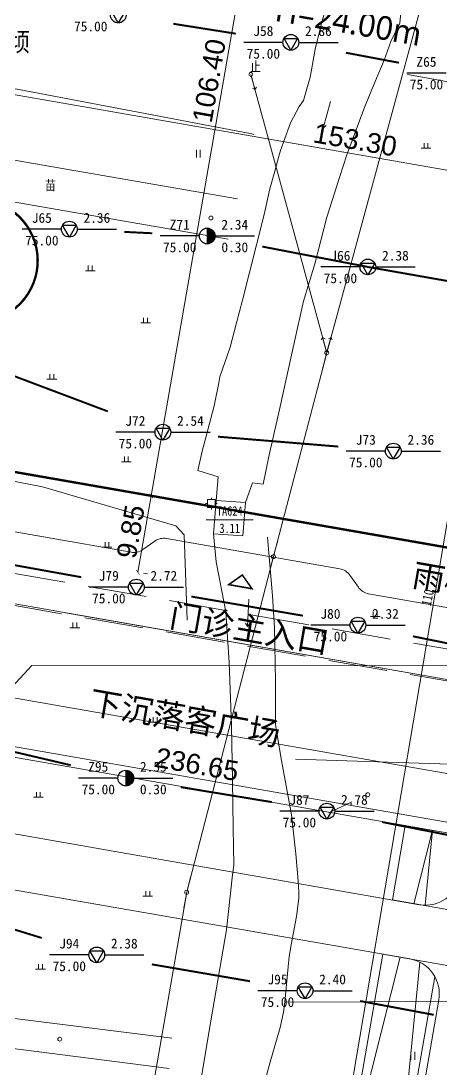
# Model space of a CAD drawing. Extents: x 274235 to 276654, y 142848 to 144425.
# Drawn here: x 275161.8 to 275215.2, y 143158.6 to 143291.7 of the extents above; entities that cross this region are included whole.
import ezdxf
from ezdxf.enums import TextEntityAlignment as Align

# ---------------------------------------------------------------- set-up
doc = ezdxf.new("R2010")
doc.units = 0
doc.header["$LTSCALE"] = 1.5
doc.header["$PDMODE"] = 1
doc.header["$PDSIZE"] = 0.2
for name, pattern in [('__DASH', [0.35, 0.25, -0.1]), ('ACAD_ISO04W100', [30, 24, -3, 0, -3]), ('SOLID', [0])]:
    doc.linetypes.add(name, pattern=pattern)
doc.layers.get('0').update_dxf_attribs({"linetype": 'CONTINUOUS', "lineweight": 0})
doc.layers.get('Defpoints').update_dxf_attribs({"linetype": 'CONTINUOUS'})
for name, color, linetype, lineweight in [('_ACM-A-ANNO-DIMS', 7, 'CONTINUOUS', 5), ('_ACM-A-SHBD-GRID-NPLT', 14, 'CONTINUOUS', 13), ('_ACM-A-SITE-OTLN', 3, 'CONTINUOUS', 25), ('_ACM-A-SITE-ROAD', 2, 'CONTINUOUS', 18), ('ACM-A-ANNO-TEXT', 7, 'CONTINUOUS', 18), ('DMTZ', 8, 'CONTINUOUS', 0), ('GXYZ', 8, 'CONTINUOUS', 0), ('KZD', 8, 'CONTINUOUS', 0), ('SXSS', 8, 'CONTINUOUS', 0), ('ZBTZ', 8, 'CONTINUOUS', 0)]:
    doc.layers.add(name, color=color, linetype=linetype, lineweight=lineweight)
for name, color, linetype in [('ACM-G-SEXIT', 7, 'CONTINUOUS'), ('HOLE', 1, 'CONTINUOUS'), ('Legends', 7, 'CONTINUOUS'), ('PROFILE', 241, 'CONTINUOUS')]:
    doc.layers.add(name, color=color, linetype=linetype)
doc.layers.add('ASSIST', color=8, linetype='CONTINUOUS', lineweight=0, plot=False)
doc.styles.add('$1$微软雅黑', font='', dxfattribs={"height": 250})
doc.styles.add('_ACM-G-NOTES', font='arial.ttf', dxfattribs={"height": 2.5})
doc.styles.add('ST', font='')
doc.styles.get("Standard").update_dxf_attribs({"font": ''})
doc.styles.add('宋体', font='')
doc.styles.add('控制点注记', font='', dxfattribs={"width": 0.8, "height": 1.2})
doc.styles.add('管线性质说明', font='', dxfattribs={"width": 0.8, "height": 1.25})
doc.styles.get('$1$微软雅黑').set_extended_font_data('Microsoft YaHei')
doc.styles.get('ST').set_extended_font_data('SimSun')
doc.styles.get('Standard').set_extended_font_data('NSimSun')
doc.styles.get('宋体').set_extended_font_data('SimSun')
doc.styles.get('控制点注记').set_extended_font_data('NSimSun')
doc.styles.get('管线性质说明').set_extended_font_data('NSimSun')
doc.linetypes.add('10421', pattern='A,2,[150,AAA.SHX,S=1,R=0,X=0,Y=1],1e-11', length=2)
doc.linetypes.add('10422', pattern='A,2,[150,AAA.SHX,S=1,R=0,X=0,Y=1],2,[177,AAA.SHX,S=1,R=0,X=0,Y=0.8],1e-09', length=4)
doc.linetypes.add('1161', pattern='A,0,[149,AAA.SHX,S=0.15,R=0,X=0,Y=0],-1.6', length=1.6)
doc.dimstyles.new('_ACM-DIM-A_m', dxfattribs={"dimscale": 0.5, "dimtxt": 2.5, "dimasz": 1, "dimexe": 1.5, "dimexo": 2.5, "dimgap": 1, "dimtad": 1, "dimzin": 1, "dimdsep": 46, "dimtxsty": '_ACM-G-NOTES', "dimblk": 'ARCHTICK', "dimcen": 2.5, "dimclrd": 256, "dimclre": 256, "dimclrt": 256, "dimazin": 0, "dimtfac": 1, "dimtmove": 0, "dimatfit": 3, "dimldrblk": 'DOTSMALL', "dimfxl": 1, "dimlwd": 18, "dimlwe": 18, "dimarcsym": 0})

# ---------------------------------------------------------------- blocks, each defined once
blk = doc.blocks.new('gc119')
for p, q in [((-1.25, 0), (1.25, 0)), ((-0.5, 1.3), (-0.5, 0)), ((0.5, 1.3), (0.5, 0))]:
    blk.add_line(p, q)
blk = doc.blocks.new('gc170')
at = {"linetype": 'Continuous'}
blk.add_circle((0, 0), 0.5, dxfattribs=at)
blk = doc.blocks.new('gc086')
for p, q in [((0, 0), (7, 0)), ((7, 0), (6.18, 0.57)), ((7, 0), (6.18, -0.57))]:
    blk.add_line(p, q)
blk = doc.blocks.new('gc013b')
at = {"linetype": 'Continuous'}
blk.add_line((0.5, 0), (4, 0), dxfattribs=at)
at = {"linetype": 'Continuous', "flags": 128}
blk.add_lwpolyline([(3.5, 0.5), (4, 0), (3.5, -0.5)], dxfattribs=at)
blk = doc.blocks.new('gc121')
for p, q in [((-0.5, -1), (-0.5, 1)), ((0.5, -1), (0.5, 1))]:
    blk.add_line(p, q)
blk = doc.blocks.new('gc013c')
at = {"linetype": 'Continuous'}
blk.add_line((0.5, 0), (4, 0), dxfattribs=at)
at = {"linetype": 'Continuous', "const_width": 0.15, "flags": 128}
blk.add_lwpolyline([(3.775, 0, 1), (3.925, 0, 1)], format="xyb", close=True, dxfattribs=at)
blk = doc.blocks.new('gc259')
at = {"linetype": 'Continuous', "flags": 128}
for points in [[(-1, 0), (-1.5, 0)], [(-1, -1), (1, -1), (1, 1), (-1, 1), (-1, -1)], [(0, 1), (0, 1.5)], [(1, 0), (1.5, 0)], [(0, -1), (0, -1.5)]]:
    blk.add_lwpolyline(points, dxfattribs=at)
at = {"linetype": 'Continuous'}
blk.add_point((0, 0), dxfattribs=at)
blk = doc.blocks.new('A$C5E363402')
at = {"layer": '_ACM-A-ANNO-DIMS'}
blk.add_line((1509648, -2678), (509648, -2678), dxfattribs=at)
at = {"layer": '_ACM-A-SITE-OTLN', "const_width": 300}
blk.add_lwpolyline([(670186, 25622), (559110, 25622), (550377, 16888, -0.2547066), (542244, 13022), (518389, 13022, -0.6681786), (512874, 26337), (542548, 56011), (542548, 114232), (512874, 143906, -0.6681786), (518389, 157222), (542244, 157222, -0.2547066), (550377, 153355), (571710, 132022), (657586, 132022)], format="xyb", dxfattribs=at)
blk.add_lwpolyline([(542542, 56005, -0.1989124), (549825, 59022), (573679, 59022, -0.6681786), (579195, 45706), (550377, 16888, -0.2547066), (542244, 13022), (518389, 13022, -0.6681786), (512874, 26337)], format="xyb", close=True, dxfattribs=at)
blk = doc.blocks.new('ROAD-BLOCK')
at = {"layer": '_ACM-A-ANNO-DIMS'}
for p, q in [((19.11, -38), (19.11, -38)), ((19.11, -38), (119.82, -38)), ((19.11, -45), (119.82, -45))]:
    blk.add_line(p, q, dxfattribs=at)
at = {"layer": '_ACM-A-SITE-ROAD'}
for p, q in [((-18.47, 1.71), (-19.8, 0.38)), ((-17.06, 2.29), (5.28, 2.29)), ((6.7, 1.71), (8.03, 0.38)), ((-28.12, -9.21), (16.22, -9.21)), ((-38.89, -28.41), (27.11, -28.41)), ((-34.39, -45), (22.61, -45)), ((27.11, -49.5), (27.11, -49.5))]:
    blk.add_line(p, q, dxfattribs=at)
for points in [[(-104.63, -77.38), (-53.91, -95.54, 0.518909), (-45.89, -89.89), (-45.89, -2.21, -0.414214), (-43.89, -0.21), (-21.22, -0.21)], [(9.44, -0.21), (32.11, -0.21, -0.414214), (34.11, -2.21), (34.11, -116.9, 0.38877), (39.59, -122.88), (52.59, -124.02)], [(-30.89, -45), (-30.89, -99.9, 0.302379), (-27.2, -105.43), (-10.56, -112.4), (-8.99, -113.02), (-7.19, -113.53), (11.71, -118.08, 0.485123), (19.11, -112.24), (19.11, -45)], [(26.11, -46.67), (26.11, -75, 0.414214), (26.61, -75.5), (26.61, -75.5, 0.414214), (27.11, -75), (27.11, -49.5)]]:
    blk.add_lwpolyline(points, format="xyb", dxfattribs=at)
blk.add_lwpolyline([(-34.39, -9.21), (22.61, -9.21, -0.414214), (27.11, -13.71), (27.11, -33.5, -0.414214), (22.61, -38), (-34.39, -38, -0.414214), (-38.89, -33.5), (-38.89, -13.71, -0.414214)], format="xyb", close=True, dxfattribs=at)
for points in [[(19.11, -38), (19.11, -28.41)], [(21.88, -38), (22.61, -28.41), (23.34, -37.94)], [(19.11, -74.5), (21.35, -45)], [(23.89, -45.18), (26.11, -74.5)]]:
    blk.add_lwpolyline(points, dxfattribs=at)
for centre, radius, start, end in [((-17.06, 0.29), 2, 90, 135), ((5.28, 0.29), 2, 45, 90), ((-21.22, 1.79), 2, 270, 315), ((9.44, 1.79), 2, 225, 270), ((22.61, -49.5), 4.5, 360, 90)]:
    blk.add_arc(centre, radius, start, end, dxfattribs=at)
blk = doc.blocks.new('eva')
at = {"layer": '_ACM-A-SHBD-GRID-NPLT', "linetype": '__DASH', "ltscale": 20}
for points in [[(-7.42, 205.35), (-40.98, 205.35, 0.66818), (-49.46, 184.86), (-11.22, 146.62, -0.198879), (-6.53, 135.31), (-6.53, 110.59, -0.19895), (-11.22, 99.27), (-51.17, 59.32, 0.668178), (-43.39, 40.54), (-12.45, 40.54, 0.227735), (-3.09, 45.04, -0.227735), (9.4, 51.04), (107.58, 51.04, -0.198912)], [(-57.37, 56.98, 0.527487), (-43.39, 36.54), (-12.45, 36.54, 0.197109), (-1.22, 41.15), (1.25, 43.59, -0.197109), (9.68, 47.04), (107.58, 47.04, -0.198912), (116.06, 43.53), (118.36, 41.23, 0.198912), (129.67, 36.54), (158.4, 36.54, 0.668138), (169.72, 63.86), (154.59, 78.99, -0.198849), (151.08, 87.47), (151.07, 150.99, -0.199006), (154.59, 159.48), (168.73, 173.62, 0.668261), (157.42, 200.94), (123.23, 200.94)]]:
    blk.add_lwpolyline(points, format="xyb", dxfattribs=at)
blk = doc.blocks.new('$0$entrance')
at = {"layer": 'ACM-G-SEXIT', "color": 12, "const_width": 0.2}
blk.add_lwpolyline([(1.5, -1.5), (-1.5, -1.5), (0, 0)], close=True, dxfattribs=at)
blk = doc.blocks.new('_ArchTick')
at = {"const_width": 0.15}
blk.add_lwpolyline([(-0.5, -0.5), (0.5, 0.5)], dxfattribs=at)
blk = doc.blocks.new('*D1715')
at = {"layer": '_ACM-A-ANNO-DIMS', "lineweight": 18, "transparency": 16777216}
for p, q in [((-135.8, -44.54), (-135.8, -40.95)), ((17.5, -44.52), (17.5, -40.93)), ((-135.8, -41.7), (17.5, -41.68))]:
    blk.add_line(p, q, dxfattribs=at)
at = {"layer": 'Defpoints', "color": 0, "transparency": 16777216}
for p in [(17.5, -41.68), (-135.8, -45.79), (17.5, -45.77)]:
    blk.add_point(p, dxfattribs=at)
at = {"layer": '_ACM-A-ANNO-DIMS', "lineweight": 18, "transparency": 16777216, "xscale": 0.5, "yscale": 0.5, "zscale": 0.5}
for p, rotation in [((-135.8, -41.7), 180.0070515002681), ((17.5, -41.68), 0.00705150026810736)]:
    blk.add_blockref('_ArchTick', p, dxfattribs=dict(at, rotation=rotation))
at = {"layer": '_ACM-A-ANNO-DIMS', "transparency": 16777216, "insert": (-59.15, -39.91), "char_height": 2.5, "attachment_point": 5, "rotation": 0.0071, "style": '_ACM-G-NOTES'}
blk.add_mtext('153.30', dxfattribs=at)
blk = doc.blocks.new('_DotSmall')
at = {"color": 0, "linetype": 'ByBlock', "const_width": 0.5}
blk.add_lwpolyline([(-0.0625, 0, 1), (0.0625, 0, 1)], format="xyb", close=True, dxfattribs=at)
blk = doc.blocks.new('*D1716')
at = {"layer": '_ACM-A-ANNO-DIMS', "lineweight": 18, "transparency": 16777216}
for p, q in [((-73.09, 17.5), (-77.7, 17.5)), ((-76.95, 17.5), (-76.95, -88.9)), ((-73.09, -88.9), (-77.7, -88.9))]:
    blk.add_line(p, q, dxfattribs=at)
at = {"layer": 'Defpoints', "color": 0, "transparency": 16777216}
for p in [(-71.84, 17.5), (-76.95, -88.9), (-71.84, -88.9)]:
    blk.add_point(p, dxfattribs=at)
at = {"layer": '_ACM-A-ANNO-DIMS', "lineweight": 18, "transparency": 16777216, "xscale": 0.5, "yscale": 0.5, "zscale": 0.5}
for p, rotation in [((-76.95, 17.5), 90), ((-76.95, -88.9), 270)]:
    blk.add_blockref('_ArchTick', p, dxfattribs=dict(at, rotation=rotation))
at = {"layer": '_ACM-A-ANNO-DIMS', "transparency": 16777216, "insert": (-78.72, -35.7), "char_height": 2.5, "attachment_point": 5, "rotation": 90, "style": '_ACM-G-NOTES'}
blk.add_mtext('106.40', dxfattribs=at)
blk = doc.blocks.new('*D1718')
at = {"layer": '_ACM-A-ANNO-DIMS', "lineweight": 18, "transparency": 16777216}
for p, q in [((-183.66, -102.35), (-183.66, -124.03)), ((52.99, -102.35), (52.99, -124.03)), ((-183.66, -123.28), (52.99, -123.28))]:
    blk.add_line(p, q, dxfattribs=at)
at = {"layer": 'Defpoints', "color": 0, "transparency": 16777216}
for p in [(-183.66, -101.1), (52.99, -101.1), (52.99, -123.28)]:
    blk.add_point(p, dxfattribs=at)
at = {"layer": '_ACM-A-ANNO-DIMS', "lineweight": 18, "transparency": 16777216, "xscale": 0.5, "yscale": 0.5, "zscale": 0.5, "rotation": 180}
blk.add_blockref('_ArchTick', (-183.66, -123.28), dxfattribs=at)
at = {"layer": '_ACM-A-ANNO-DIMS', "lineweight": 18, "transparency": 16777216, "xscale": 0.5, "yscale": 0.5, "zscale": 0.5}
blk.add_blockref('_ArchTick', (52.99, -123.28), dxfattribs=at)
at = {"layer": '_ACM-A-ANNO-DIMS', "transparency": 16777216, "insert": (-65.33, -121.5), "char_height": 2.5, "attachment_point": 5, "style": '_ACM-G-NOTES'}
blk.add_mtext('236.65', dxfattribs=at)
blk = doc.blocks.new('*D75')
at = {"layer": '_ACM-A-ANNO-DIMS', "lineweight": 18, "transparency": 16777216}
for p, q in [((-73.09, -88.9), (-77.7, -88.9)), ((-76.95, -88.9), (-76.95, -98.75)), ((-75.7, -98.75), (-76.2, -98.75))]:
    blk.add_line(p, q, dxfattribs=at)
at = {"layer": 'Defpoints', "color": 0, "transparency": 16777216}
for p in [(-71.84, -88.9), (-76.95, -98.75), (-76.95, -98.75)]:
    blk.add_point(p, dxfattribs=at)
at = {"layer": '_ACM-A-ANNO-DIMS', "lineweight": 18, "transparency": 16777216, "xscale": 0.5, "yscale": 0.5, "zscale": 0.5}
for p, rotation in [((-76.95, -88.9), 90), ((-76.95, -98.75), 270)]:
    blk.add_blockref('_ArchTick', p, dxfattribs=dict(at, rotation=rotation))
at = {"layer": '_ACM-A-ANNO-DIMS', "transparency": 16777216, "insert": (-78.72, -93.83), "char_height": 2.5, "attachment_point": 5, "rotation": 90, "style": '_ACM-G-NOTES'}
blk.add_mtext('9.85', dxfattribs=at)
blk = doc.blocks.new('H_sam_hole')
blk.add_line((0, 2), (0, -2))
at = {"const_width": 2}
blk.add_lwpolyline([(0, -1, 0.414214), (1, 0, 0.414214), (0, 1, 1)], format="xyb", dxfattribs=at)
blk.add_circle((0, 0), 2)
blk = doc.blocks.new('H_cpt_hole')
for p, q in [((-1.73, 1), (1.73, 1)), ((0, -2), (-1.73, 1)), ((1.73, 1), (0, -2))]:
    blk.add_line(p, q)
blk.add_circle((0, 0), 2)
blk = doc.blocks.new('DIM')
at = {"layer": '_ACM-A-ANNO-DIMS'}
for p1, p2, distance, picture, middle in [((-71.84, 17.5), (-71.84, -88.9), -5.106, '*D1716', (-78.722, -35.7)), ((-135.801, -45.789), (17.5, -45.77), 4.09, '*D1715', (-59.151, -39.912))]:
    dim = blk.add_aligned_dim(p1=p1, p2=p2, distance=distance, dimstyle='_ACM-DIM-A_m', dxfattribs=at)
    dim.commit()
    dim.dimension.update_dxf_attribs({"geometry": picture, "text_midpoint": middle})
dim = blk.add_linear_dim(base=(-76.946, -98.75), p1=(-71.84, -88.9), p2=(-76.946, -98.75), angle=90, dimstyle='_ACM-DIM-A_m', override={"dimtmove": 1}, dxfattribs=at)
dim.commit()
dim.dimension.update_dxf_attribs({"geometry": '*D75', "text_midpoint": (-78.722, -93.825)})
dim = blk.add_linear_dim(base=(52.994, -123.276), p1=(-183.658, -101.1), p2=(52.994, -101.1), dimstyle='_ACM-DIM-A_m', dxfattribs=at)
dim.commit()
dim.dimension.update_dxf_attribs({"geometry": '*D1718', "text_midpoint": (-65.332, -121.499)})

msp = doc.modelspace()

# ---------------------------------------------------------------- linework, layer by layer
at = {"linetype": 'Continuous', "flags": 128}
msp.add_lwpolyline([(275200.946, 143191.118), (275203.842, 143192.521)], dxfattribs=at)
at = {"layer": 'ACM-A-ANNO-TEXT'}
msp.add_lwpolyline([(275153.526, 143199.459), (275163.149, 143209.807), (275217.753, 143209.778)], dxfattribs=at)
at = {"layer": 'ASSIST', "linetype": 'Continuous', "flags": 128}
for points in [[(275200.669, 143249.537), (275214.55, 143300.501)], [(275191.012, 143284.88), (275200.669, 143249.537)], [(275182.855, 143181.017), (275193.891, 143223.646), (275200.669, 143249.537)]]:
    msp.add_lwpolyline(points, dxfattribs=at)
msp.add_lwpolyline([(275189.989, 143226.29), (275186.254, 143226.548), (275186.584, 143230.773), (275190.348, 143230.516)], close=True, dxfattribs=at)
at = {"layer": 'ASSIST', "linetype": 'Continuous'}
msp.add_lwpolyline([(275182.855, 143181.017), (275178.065, 143153.533), (275174.947, 143139.758)], dxfattribs=at)
at = {"layer": 'DMTZ', "linetype": '10421'}
msp.add_lwpolyline([(275182.93, 143215.591), (275182.528, 143226.41), (275181.492, 143227.558), (275164.523, 143232.526), (275138.98, 143237.48), (275126.217, 143239.933)], dxfattribs=at)
at = {"layer": 'GXYZ', "linetype": 'Continuous'}
msp.add_line((275203.682, 143155.581), (275247.477, 143413.795), dxfattribs=at)
at = {"layer": 'HOLE', "linetype": 'Continuous'}
for points in [[(275195.103, 143288.957), (275190.103, 143288.957)], [(275197.103, 143288.957), (275202.103, 143288.957)], [(275215.847, 143285.051), (275210.847, 143285.051)], [(275166.935, 143265.231), (275161.935, 143265.231)], [(275168.935, 143265.231), (275173.935, 143265.231)], [(275184.47, 143264.37), (275179.47, 143264.37)], [(275186.47, 143264.37), (275191.47, 143264.37)], [(275204.9, 143260.435), (275199.9, 143260.435)], [(275206.9, 143260.435), (275211.9, 143260.435)], [(275178.829, 143239.454), (275173.829, 143239.454)], [(275180.829, 143239.454), (275185.829, 143239.454)], [(275208.134, 143237.05), (275203.134, 143237.05)], [(275210.134, 143237.05), (275215.134, 143237.05)], [(275175.449, 143219.774), (275170.449, 143219.774)], [(275177.449, 143219.774), (275182.449, 143219.774)], [(275203.636, 143214.947), (275198.636, 143214.947)], [(275205.636, 143214.947), (275210.636, 143214.947)], [(275174.11, 143195.521), (275169.11, 143195.521)], [(275176.11, 143195.521), (275181.11, 143195.521)], [(275199.686, 143191.325), (275194.686, 143191.325)], [(275201.686, 143191.325), (275206.686, 143191.325)], [(275170.422, 143173.07), (275165.422, 143173.07)], [(275172.422, 143173.07), (275177.422, 143173.07)], [(275196.907, 143168.517), (275191.907, 143168.517)], [(275198.907, 143168.517), (275203.907, 143168.517)]]:
    msp.add_lwpolyline(points, dxfattribs=at)
at = {"layer": 'KZD', "linetype": 'Continuous'}
msp.add_line((275185.33, 143228.336, 3.111), (275191.33, 143228.336, 3.111), dxfattribs=at)
at = {"layer": 'PROFILE', "linetype": 'ACAD_ISO04W100', "ltscale": 0.08, "const_width": 0.25}
for points in [[(275181.154, 143291.316), (275189.103, 143290.062)], [(275203.103, 143287.639), (275209.847, 143286.369)], [(275174.935, 143264.887), (275178.47, 143264.714)], [(275192.47, 143263.022), (275205.9, 143260.435), (275228.802, 143256.399), (275244.832, 143253.945)], [(275159.857, 143246.973), (275172.829, 143242.089)], [(275186.829, 143238.88), (275202.134, 143237.624)], [(275157.475, 143223.19), (275169.449, 143221.034)], [(275183.449, 143218.575), (275197.636, 143216.146)], [(275211.636, 143213.527), (275223.836, 143211.053)], [(275154.263, 143200.407), (275168.11, 143197.161)], [(275182.11, 143194.373), (275193.686, 143192.473)], [(275207.686, 143189.948), (275218.565, 143187.807)], [(275150.901, 143179.377), (275164.422, 143175.221)], [(275178.422, 143171.867), (275190.907, 143169.72)], [(275204.907, 143167.21), (275214.275, 143165.46)]]:
    msp.add_lwpolyline(points, dxfattribs=at)
at = {"layer": 'SXSS', "linetype": '10421'}
for points in [[(275191.223, 143233.02), (275192.586, 143232.862), (275193.32, 143236.367), (275194.648, 143242.347), (275196.474, 143250.588), (275197.709, 143256.101), (275199.165, 143260.824), (275200.663, 143266.753), (275202.308, 143271.806), (275203.238, 143274.661), (275205.5, 143280.8), (275206.834, 143284.001), (275207.964, 143286.711), (275208.799, 143289.057), (275209.967, 143291.399), (275210.316, 143294.935), (275211.16, 143298.921), (275211.819, 143302.203), (275213.289, 143309.527), (275213.824, 143315.044), (275214.37, 143320.66), (275214.459, 143321.013), (275215.199, 143323.923), (275215.939, 143326.834)], [(275200.814, 143294.367), (275200.058, 143291.469), (275199.192, 143288.145), (275199.098, 143287.595), (275198.577, 143284.545), (275197.715, 143281.583), (275197.174, 143280.803), (275196.078, 143278.718), (275195.903, 143278.253), (275194.77, 143275.243), (275194.57, 143274.512), (275194.046, 143272.595), (275193.434, 143270.352), (275192.698, 143267.09), (275189.966, 143256.206), (275189.198, 143253.325), (275188.385, 143250.26), (275187.085, 143246.461), (275186.939, 143245.713), (275186.354, 143242.79), (275185.351, 143238.945), (275184.804, 143237.035), (275184.282, 143234.606)], [(275186.254, 143226.548), (275186.6, 143222.974), (275187.854, 143216.621), (275188.267, 143210.206), (275188.565, 143202.213), (275188.672, 143195.215), (275188.764, 143189.216), (275188.838, 143184.453), (275188.7, 143183.225), (275187.912, 143176.271), (275187.071, 143171.343), (275185.893, 143164.444), (275184.211, 143154.587), (275183.386, 143150.674), (275181.943, 143143.825), (275180.533, 143137.658)], [(275191.853, 143153.516), (275193.425, 143159.303), (275194.727, 143163.851), (275195.175, 143165.795), (275195.349, 143167.052), (275195.522, 143168.86), (275195.808, 143172.028), (275195.895, 143172.849), (275196.144, 143174.364), (275196.818, 143177.936), (275197.123, 143180.28), (275197.121, 143180.914), (275197.078, 143181.912), (275196.723, 143185.893), (275196.189, 143190.862), (275194.911, 143197.739), (275194.166, 143202.3), (275194.148, 143207.784), (275194.006, 143214.663), (275193.787, 143218.655), (275193.12, 143226.119)]]:
    msp.add_lwpolyline(points, dxfattribs=at)
at = {"layer": 'SXSS', "linetype": '10422'}
for points in [[(275184.282, 143234.606), (275186.864, 143233.766), (275186.584, 143230.773)], [(275190.348, 143230.516), (275191.223, 143233.02), (275191.223, 143233.02)]]:
    msp.add_lwpolyline(points, dxfattribs=at)
at = {"layer": 'ZBTZ', "linetype": '1161', "elevation": 2.89, "flags": 128}
msp.add_lwpolyline([(275210.925, 143284.872), (275257.019, 143276.624), (275261.297, 143278.334), (275264.378, 143304.67), (275216.661, 143312.138)], dxfattribs=at)
at = {"layer": 'ZBTZ', "linetype": '1161'}
for points in [[(275191.411, 143277.256), (275191.13, 143277.332), (275179.336, 143279.568), (275157.228, 143283.772), (275149.122, 143285.311), (275151.573, 143293.122), (275151.233, 143293.572), (275150.539, 143293.859), (275145.688, 143295.865), (275145.816, 143296.431), (275147.42, 143305.519)], [(275189.312, 143269.079), (275134.222, 143278.606)], [(275188.112, 143263.963), (275133.346, 143273.435)], [(275196.697, 143197.919), (275234.669, 143196.684)], [(275195.349, 143167.052), (275235.895, 143167.227)], [(275180.609, 143158.656), (275133.629, 143164.633), (275125.09, 143165.849)]]:
    msp.add_lwpolyline(points, dxfattribs=at)
at = {"layer": 'ZBTZ', "linetype": '1161', "elevation": 4.09}
msp.add_lwpolyline([(275180.949, 143162.513), (275125.337, 143169.437)], dxfattribs=at)

# ---------------------------------------------------------------- block references
at = {"xscale": 0.001, "yscale": 0.001, "zscale": 0.001, "rotation": 350.1075691150455}
msp.add_blockref('A$C5E363402', (274582.158, 143309.331), dxfattribs=at)
at = {"rotation": 350.1075693053571}
msp.add_blockref('$0$entrance', (275189.934, 143221.311), dxfattribs=at)
at = {"layer": '_ACM-A-SITE-OTLN', "rotation": 350.10756917272}
msp.add_blockref('DIM', (275269.406, 143305.731), dxfattribs=at)
at = {"layer": '_ACM-A-SITE-ROAD', "rotation": 350.1075691150455}
msp.add_blockref('eva', (275110.91, 143178.423), dxfattribs=at)
at = {"layer": 'GXYZ', "linetype": 'Continuous', "xscale": 0.5, "yscale": 0.5}
for p in [(275191.012, 143284.88), (275191.012, 143284.88), (275200.669, 143249.537, 3.12), (275200.669, 143249.537), (275200.669, 143249.537), (275200.669, 143249.537), (275193.891, 143223.646), (275182.855, 143181.017), (275182.855, 143181.017), (275182.855, 143181.017), (275182.855, 143181.017)]:
    msp.add_blockref('gc170', p, dxfattribs=at)
at = {"layer": 'GXYZ', "linetype": 'Continuous', "yscale": 0.5}
for name, p, xscale, rotation in [('gc013b', (275191.012, 143284.88), 0.4999999991778389, 285.2822751853137), ('gc013b', (275200.669, 143249.537, 3.12), 0.4999999991778389, 105.2822751853137), ('gc013b', (275200.669, 143249.537), 0.4999999995436144, 74.76378150380894), ('gc013c', (275200.669, 143249.537), 0.5000000005258235, 255.3304422492332), ('gc013c', (275193.891, 143223.646), 0.5000000005258238, 75.33044224923324), ('gc013c', (275193.891, 143223.646), 0.4999999997910842, 255.4855692812129), ('gc013c', (275182.855, 143181.017), 0.4999999997910842, 75.48556928121289), ('gc013c', (275182.855, 143181.017), 0.500000000190178, 260.1132197209766)]:
    msp.add_blockref(name, p, dxfattribs=dict(at, xscale=xscale, rotation=rotation))
at = {"layer": 'HOLE', "xscale": 0.5, "yscale": 0.5, "zscale": 0.5}
for name, p in [('H_cpt_hole', (275174.154, 143292.421)), ('H_cpt_hole', (275196.103, 143288.957)), ('H_cpt_hole', (275167.935, 143265.231)), ('H_sam_hole', (275185.47, 143264.37)), ('H_cpt_hole', (275205.9, 143260.435)), ('H_cpt_hole', (275179.829, 143239.454)), ('H_cpt_hole', (275209.134, 143237.05)), ('H_cpt_hole', (275176.449, 143219.774)), ('H_cpt_hole', (275204.636, 143214.947)), ('H_sam_hole', (275175.11, 143195.521)), ('H_cpt_hole', (275200.686, 143191.325)), ('H_cpt_hole', (275171.422, 143173.07)), ('H_cpt_hole', (275197.907, 143168.517))]:
    msp.add_blockref(name, p, dxfattribs=at)
at = {"layer": 'KZD', "linetype": 'Continuous', "xscale": 0.5, "yscale": 0.5}
msp.add_blockref('gc259', (275185.992, 143230.383, 3.111), dxfattribs=at)
at = {"layer": 'Legends', "rotation": 350.1075691126429}
msp.add_blockref('ROAD-BLOCK', (275196.715, 143220.762), dxfattribs=at)
at = {"layer": 'SXSS', "linetype": 'Continuous', "yscale": 0.5, "zscale": 0.5}
for p, xscale, rotation in [((275201.145, 143281.44), 0.5000000006239503, 254.6010559461878), ((275190.747, 143218.262), 0.5000000000932026, 267.4451407973528)]:
    msp.add_blockref('gc086', p, dxfattribs=dict(at, xscale=xscale, rotation=rotation))
at = {"layer": 'ZBTZ', "linetype": 'Continuous', "xscale": 0.5, "yscale": 0.5}
for name, p in [('gc121', (275184.338, 143274.82)), ('gc119', (275213.287, 143275.519)), ('gc170', (275185.94, 143266.65)), ('gc119', (275170.596, 143259.959)), ('gc119', (275177.628, 143253.342)), ('gc119', (275165.702, 143246.181)), ('gc119', (275175.179, 143235.696)), ('gc119', (275172.722, 143224.836)), ('gc119', (275206.836, 143216.027)), ('gc119', (275168.63, 143214.618)), ('gc119', (275178.859, 143202.629)), ('gc119', (275163.993, 143193.092)), ('gc170', (275205.885, 143193.411)), ('gc119', (275177.898, 143180.523)), ('gc119', (275164.259, 143171.259)), ('gc170', (275166.72, 143162.364)), ('gc121', (275211.601, 143160.237))]:
    msp.add_blockref(name, p, dxfattribs=at)

# ---------------------------------------------------------------- texts
at = {"color": 6, "linetype": 'SOLID', "width": 0.8}
msp.add_text('8.0852公顷', height=2.4, rotation=359.80279, dxfattribs=at).set_placement((275149.82, 143287.878, -0.496))
at = {"layer": 'ACM-A-ANNO-TEXT', "char_height": 3, "rotation": 350.10757, "style": '$1$微软雅黑'}
for s, insert, attachment_point in [('4F\\PH=24.00m', (275195.314, 143299.596), 1), ('雨棚', (275211.887, 143222.868), 1), ('门诊主入口', (275180.465, 143214.446), 7), ('下沉落客广场', (275170.797, 143206.739), 1)]:
    msp.add_mtext_dynamic_manual_height_columns(s, width=29.08252, gutter_width=15.556, heights=[0], dxfattribs=dict(at, insert=insert, attachment_point=attachment_point))
at = {"layer": 'GXYZ', "linetype": 'Continuous', "style": '管线性质说明', "width": 0.8}
msp.add_text('止', height=1.25, dxfattribs=at).set_placement((275191.591, 143285.95), align=Align.MIDDLE)
msp.add_text('110', height=1.25, rotation=78.57278, dxfattribs=at).set_placement((275213.492, 143218.444), align=Align.MIDDLE)
at = {"layer": 'HOLE', "style": 'ST'}
for s, p in [('75.00', (275170.654, 143290.984)), ('J58', (275192.603, 143290.394)), ('2.86', (275199.603, 143290.394)), ('75.00', (275192.603, 143287.519)), ('Z65', (275213.347, 143286.489)), ('75.00', (275213.347, 143283.614)), ('J65', (275164.435, 143266.668)), ('2.36', (275171.435, 143266.668)), ('Z71', (275181.97, 143265.807)), ('2.34', (275188.97, 143265.807)), ('75.00', (275164.435, 143263.793)), ('75.00', (275181.97, 143262.932)), ('0.30', (275188.97, 143262.932)), ('J66', (275202.4, 143261.872)), ('2.38', (275209.4, 143261.872)), ('75.00', (275202.4, 143258.997)), ('J72', (275176.329, 143240.891)), ('2.54', (275183.329, 143240.891)), ('75.00', (275176.329, 143238.016)), ('J73', (275205.634, 143238.487)), ('2.36', (275212.634, 143238.487)), ('75.00', (275205.634, 143235.612)), ('J79', (275172.949, 143221.212)), ('2.72', (275179.949, 143221.212)), ('75.00', (275172.949, 143218.337)), ('J80', (275201.136, 143216.384)), ('2.32', (275208.136, 143216.384)), ('75.00', (275201.136, 143213.509)), ('Z95', (275171.61, 143196.959)), ('2.55', (275178.61, 143196.959)), ('75.00', (275171.61, 143194.084)), ('0.30', (275178.61, 143194.084)), ('J87', (275197.186, 143192.763)), ('2.78', (275204.186, 143192.763)), ('75.00', (275197.186, 143189.888)), ('J94', (275167.922, 143174.508)), ('2.38', (275174.922, 143174.508)), ('75.00', (275167.922, 143171.633)), ('J95', (275194.407, 143169.954)), ('2.40', (275201.407, 143169.954)), ('75.00', (275194.407, 143167.079))]:
    msp.add_text(s, height=1.25, dxfattribs=at).set_placement(p, align=Align.MIDDLE_CENTER)
at = {"layer": 'KZD', "linetype": 'Continuous', "style": '控制点注记', "width": 0.8}
for s, p in [('TA624', (275188.33, 143229.436, 3.111)), ('3.11', (275188.33, 143227.236, 3.111))]:
    msp.add_text(s, height=1.2, dxfattribs=at).set_placement(p, align=Align.MIDDLE)
at = {"layer": 'ZBTZ', "linetype": 'Continuous', "style": '宋体', "width": 0.8}
msp.add_text('苗', height=1.25, dxfattribs=at).set_placement((275165.526, 143270.824), align=Align.MIDDLE)

doc.saveas('drawing.dxf')
